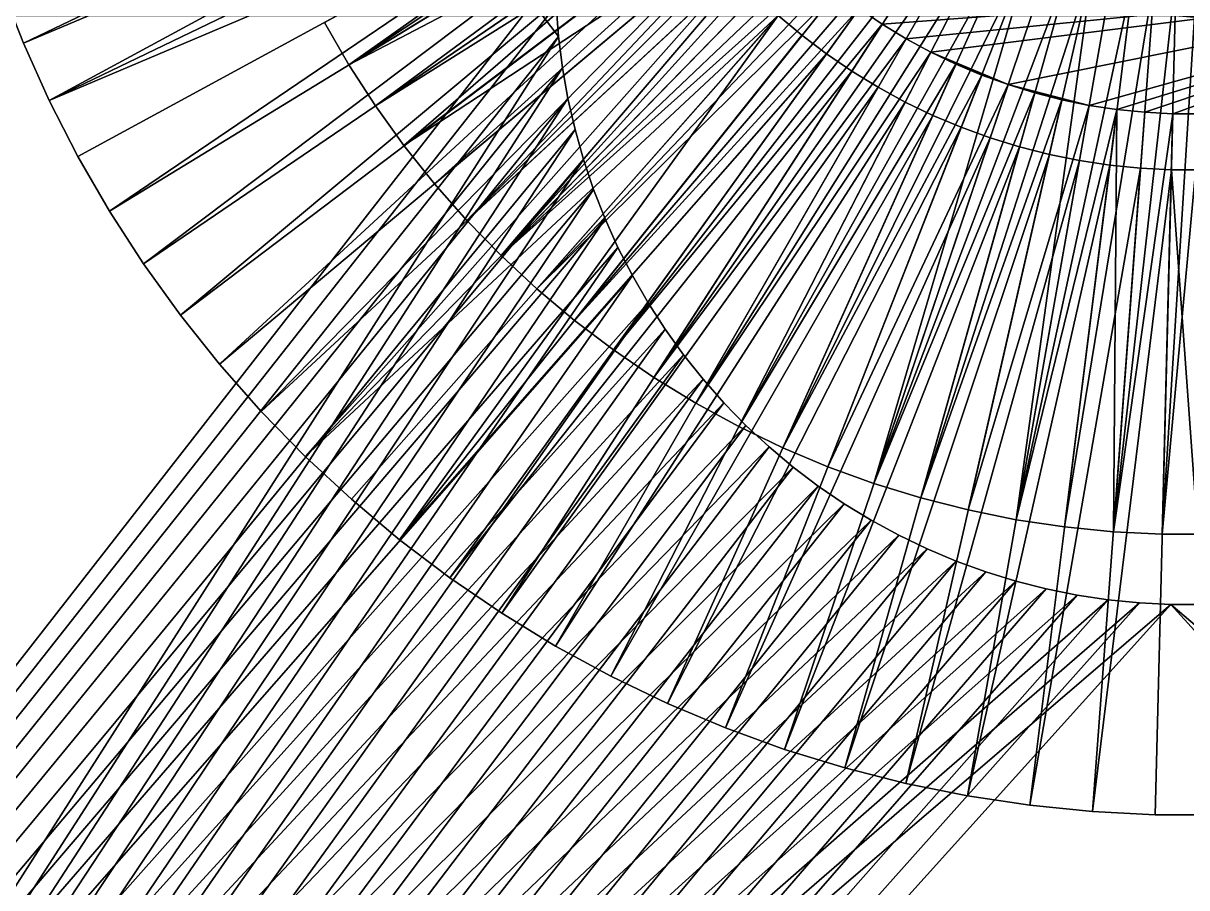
# Model space of a CAD drawing. Header units: millimetres. Extents: x 0 to 520, y -2 to 382.
# Drawn here: x 330.853 to 335, y 32.241 to 35.323 of the extents above; entities that cross this region are included whole.
import ezdxf

# ---------------------------------------------------------------- set-up
doc = ezdxf.new("R2010")
doc.units = ezdxf.units.MM

msp = doc.modelspace()

# ---------------------------------------------------------------- linework, layer by layer
at = {"layer": 'BRASS', "color": 52}
for points in [[(509.2, 369.2, 103), (10.8, 369.2, 103), (10.8, 10.8, 103)], [(509.2, 369.2, 103), (10.8, 10.8, 103), (509.2, 10.8, 103)], [(499.5, 20.5, 86), (20.5, 20.5, 86), (185.0411, 35.3505, 86)], [(499.5, 20.5, 86), (185.0411, 35.3505, 86), (334.9589, 35.3505, 86)], [(335.0411, 35.3505, 86), (499.5, 20.5, 86), (334.9589, 35.3505, 86)]]:
    msp.add_3dface(points, dxfattribs=at)
at = {"layer": 'STEEL', "color": 8}
for points in [[(323, 23, 83), (323, 48, 83), (332.75, 35.5, 83)], [(323, 48, 86), (332.7612, 35.276, 86), (332.7528, 35.3878, 86)], [(323, 48, 86), (323, 20, 86), (332.7612, 35.276, 86)], [(332.9327, 36.2476, 83), (330.7714, 35.4609, 83), (330.8534, 35.252, 83)], [(330.7714, 35.4609, 82), (332.9327, 36.2476, 82), (330.8534, 35.252, 82)], [(332.9327, 36.2476, 83), (330.8534, 35.252, 83), (332.9728, 36.1454, 83)], [(330.8534, 35.252, 82), (332.9327, 36.2476, 82), (332.9728, 36.1454, 82)], [(331.9262, 35.3261, 78.5), (333.6827, 36.2826, 78.5), (332.0135, 35.175, 78.5)], [(332.0135, 35.175, 78.5), (333.6827, 36.2826, 78.5), (333.7201, 36.2178, 78.5)], [(332.0135, 35.175, 78.5), (333.7201, 36.2178, 78.5), (332.1082, 35.0284, 78.5)], [(332.1082, 35.0284, 78.5), (333.7201, 36.2178, 78.5), (333.7606, 36.155, 78.5)], [(332.9728, 36.1454, 83), (330.8534, 35.252, 83), (330.9456, 35.0475, 83)], [(330.8534, 35.252, 82), (332.9728, 36.1454, 82), (330.9456, 35.0475, 82)], [(332.9728, 36.1454, 83), (330.9456, 35.0475, 83), (333.0179, 36.0455, 83)], [(330.9456, 35.0475, 82), (332.9728, 36.1454, 82), (333.0179, 36.0455, 82)], [(332.1082, 35.0284, 78.5), (333.7606, 36.155, 78.5), (333.8043, 36.0943, 78.5)], [(332.1082, 35.0284, 78.5), (333.8043, 36.0943, 78.5), (332.21, 34.8867, 78.5)], [(332.21, 34.8867, 78.5), (333.8043, 36.0943, 78.5), (332.3188, 34.7502, 78.5)], [(332.3188, 34.7502, 78.5), (333.8043, 36.0943, 78.5), (333.8509, 36.0358, 78.5)], [(333.0179, 36.0455, 83), (330.9456, 35.0475, 83), (333.0679, 35.9478, 83)], [(330.9456, 35.0475, 82), (333.0179, 36.0455, 82), (333.0679, 35.9478, 82)], [(333.2436, 36.0435, 82), (331.9262, 35.3261, 82), (332.0135, 35.175, 82)], [(333.2436, 36.0435, 82), (332.0135, 35.175, 82), (333.2934, 35.9571, 82)], [(332.3188, 34.7502, 78.5), (333.8509, 36.0358, 78.5), (332.4343, 34.6194, 78.5)], [(332.4343, 34.6194, 78.5), (333.8509, 36.0358, 78.5), (333.9004, 35.9797, 78.5)], [(333.2934, 35.9571, 82), (332.0135, 35.175, 82), (333.3475, 35.8734, 82)], [(332.4343, 34.6194, 78.5), (333.9004, 35.9797, 78.5), (332.5562, 34.4945, 78.5)], [(332.5562, 34.4945, 78.5), (333.9004, 35.9797, 78.5), (333.9526, 35.9262, 78.5)], [(333.0679, 35.9478, 83), (330.9456, 35.0475, 83), (331.048, 34.8479, 83)], [(330.9456, 35.0475, 82), (333.0679, 35.9478, 82), (331.048, 34.8479, 82)], [(333.0679, 35.9478, 83), (331.048, 34.8479, 83), (331.1602, 34.6535, 83)], [(331.048, 34.8479, 82), (333.0679, 35.9478, 82), (331.1602, 34.6535, 82)], [(333.0679, 35.9478, 83), (331.1602, 34.6535, 83), (333.1228, 35.8528, 83)], [(331.1602, 34.6535, 82), (333.0679, 35.9478, 82), (333.1228, 35.8528, 82)], [(333.9526, 35.9262, 78.5), (334.0075, 35.8753, 78.5), (332.5562, 34.4945, 78.5)], [(333.3475, 35.8734, 82), (332.0135, 35.175, 82), (332.1082, 35.0284, 82)], [(333.3475, 35.8734, 82), (332.1082, 35.0284, 82), (332.21, 34.8867, 82)], [(333.3475, 35.8734, 82), (332.21, 34.8867, 82), (333.4057, 35.7924, 82)], [(332.5562, 34.4945, 78.5), (334.0075, 35.8753, 78.5), (332.6841, 34.3758, 78.5)], [(334.0075, 35.8753, 78.5), (334.0648, 35.8273, 78.5), (332.6841, 34.3758, 78.5)], [(333.1228, 35.8528, 83), (331.1602, 34.6535, 83), (331.2819, 34.4651, 83)], [(331.1602, 34.6535, 82), (333.1228, 35.8528, 82), (331.2819, 34.4651, 82)], [(333.1228, 35.8528, 83), (331.2819, 34.4651, 83), (333.1823, 35.7607, 83)], [(331.2819, 34.4651, 82), (333.1228, 35.8528, 82), (333.1823, 35.7607, 82)], [(333.4057, 35.7924, 82), (332.21, 34.8867, 82), (333.4679, 35.7144, 82)], [(332.6841, 34.3758, 78.5), (334.0648, 35.8273, 78.5), (332.8178, 34.2636, 78.5)], [(334.0648, 35.8273, 78.5), (334.1244, 35.7821, 78.5), (332.8178, 34.2636, 78.5)], [(333.1823, 35.7607, 83), (331.2819, 34.4651, 83), (331.4129, 34.2829, 83)], [(331.2819, 34.4651, 82), (333.1823, 35.7607, 82), (331.4129, 34.2829, 82)], [(333.1823, 35.7607, 83), (331.4129, 34.2829, 83), (333.2463, 35.6716, 83)], [(331.4129, 34.2829, 82), (333.1823, 35.7607, 82), (333.2463, 35.6716, 82)], [(332.8178, 34.2636, 78.5), (334.1244, 35.7821, 78.5), (332.9569, 34.1582, 78.5)], [(334.1244, 35.7821, 78.5), (334.1862, 35.74, 78.5), (332.9569, 34.1582, 78.5)], [(333.4679, 35.7144, 82), (332.21, 34.8867, 82), (332.3188, 34.7502, 82)], [(333.4679, 35.7144, 82), (332.3188, 34.7502, 82), (332.4343, 34.6194, 82)], [(333.4679, 35.7144, 82), (332.4343, 34.6194, 82), (333.5339, 35.6397, 82)], [(332.9569, 34.1582, 78.5), (334.1862, 35.74, 78.5), (333.1011, 34.0599, 78.5)], [(334.1862, 35.74, 78.5), (334.25, 35.701, 78.5), (333.1011, 34.0599, 78.5)], [(333.2463, 35.6716, 83), (331.4129, 34.2829, 83), (331.5528, 34.1075, 83)], [(331.4129, 34.2829, 82), (333.2463, 35.6716, 82), (331.5528, 34.1075, 82)], [(333.2463, 35.6716, 83), (331.5528, 34.1075, 83), (333.3147, 35.5859, 83)], [(331.5528, 34.1075, 82), (333.2463, 35.6716, 82), (333.3147, 35.5859, 82)], [(333.1011, 34.0599, 78.5), (334.25, 35.701, 78.5), (333.25, 33.9689, 78.5)], [(334.25, 35.701, 78.5), (334.3157, 35.6652, 78.5), (333.25, 33.9689, 78.5)], [(333.25, 33.9689, 78.5), (334.3157, 35.6652, 78.5), (333.4033, 33.8854, 78.5)], [(334.3157, 35.6652, 78.5), (334.3831, 35.6327, 78.5), (333.4033, 33.8854, 78.5)], [(333.5339, 35.6397, 82), (332.4343, 34.6194, 82), (332.5562, 34.4945, 82)], [(333.5339, 35.6397, 82), (332.5562, 34.4945, 82), (333.6035, 35.5683, 82)], [(333.4033, 33.8854, 78.5), (334.3831, 35.6327, 78.5), (333.5605, 33.8097, 78.5)], [(334.3831, 35.6327, 78.5), (334.452, 35.6037, 78.5), (333.5605, 33.8097, 78.5)], [(333.3147, 35.5859, 83), (331.5528, 34.1075, 83), (331.7013, 33.9392, 83)], [(331.5528, 34.1075, 82), (333.3147, 35.5859, 82), (331.7013, 33.9392, 82)], [(333.3147, 35.5859, 83), (331.7013, 33.9392, 83), (333.3873, 35.5036, 83)], [(331.7013, 33.9392, 82), (333.3147, 35.5859, 82), (333.3873, 35.5036, 82)], [(333.5605, 33.8097, 78.5), (334.452, 35.6037, 78.5), (333.7213, 33.7419, 78.5)], [(333.7213, 33.7419, 78.5), (334.452, 35.6037, 78.5), (333.8853, 33.6823, 78.5)], [(334.452, 35.6037, 78.5), (334.5223, 35.5781, 78.5), (333.8853, 33.6823, 78.5)], [(333.6766, 35.5004, 82), (333.6035, 35.5683, 82), (332.5562, 34.4945, 82)], [(334.5223, 35.5781, 78.5), (334.5937, 35.5561, 78.5), (333.8853, 33.6823, 78.5)], [(333.8853, 33.6823, 78.5), (334.5937, 35.5561, 78.5), (334.0521, 33.6308, 78.5)], [(334.5937, 35.5561, 78.5), (334.6662, 35.5376, 78.5), (334.0521, 33.6308, 78.5)], [(323, 23, 83), (332.75, 35.5, 83), (332.7528, 35.3878, 83)], [(333.3873, 35.5036, 83), (331.7013, 33.9392, 83), (331.8579, 33.7786, 83)], [(331.7013, 33.9392, 82), (333.3873, 35.5036, 82), (331.8579, 33.7786, 82)], [(333.3873, 35.5036, 83), (331.8579, 33.7786, 83), (333.4639, 35.4251, 83)], [(331.8579, 33.7786, 82), (333.3873, 35.5036, 82), (333.4639, 35.4251, 82)], [(333.6766, 35.5004, 82), (332.5562, 34.4945, 82), (332.6841, 34.3758, 82)], [(333.753, 35.4363, 82), (333.6766, 35.5004, 82), (332.6841, 34.3758, 82)], [(336.3234, 35.5004, 90), (333.8325, 35.3761, 90), (333.9149, 35.3199, 90)], [(336.3234, 35.5004, 90), (333.9149, 35.3199, 90), (334, 35.2679, 90)], [(336.3234, 35.5004, 90), (334, 35.2679, 90), (334.0876, 35.2203, 90)], [(334.0521, 33.6308, 78.5), (334.6662, 35.5376, 78.5), (334.2212, 33.5878, 78.5)], [(336.3234, 35.5004, 90), (334.0876, 35.2203, 90), (334.363, 35.1041, 90)], [(334.2212, 33.5878, 78.5), (334.6662, 35.5376, 78.5), (334.3922, 33.5532, 78.5)], [(336.3234, 35.5004, 90), (334.363, 35.1041, 90), (334.6527, 35.0304, 90)], [(334.6662, 35.5376, 78.5), (334.7395, 35.5228, 78.5), (334.3922, 33.5532, 78.5)], [(334.7395, 35.5228, 78.5), (334.8135, 35.5116, 78.5), (334.3922, 33.5532, 78.5)], [(334.3922, 33.5532, 78.5), (334.8135, 35.5116, 78.5), (334.5648, 33.5272, 78.5)], [(334.8135, 35.5116, 78.5), (334.8879, 35.5042, 78.5), (334.5648, 33.5272, 78.5)], [(334.5648, 33.5272, 78.5), (334.8879, 35.5042, 78.5), (334.7384, 33.5098, 78.5)], [(336.3234, 35.5004, 90), (334.6527, 35.0304, 90), (334.7513, 35.0155, 90)], [(334.8879, 35.5042, 78.5), (334.9626, 35.5005, 78.5), (334.7384, 33.5098, 78.5)], [(334.7384, 33.5098, 78.5), (334.9626, 35.5005, 78.5), (334.9127, 33.5011, 78.5)], [(336.3234, 35.5004, 90), (334.7513, 35.0155, 90), (334.8505, 35.0056, 90)], [(336.3234, 35.5004, 90), (334.8505, 35.0056, 90), (334.9501, 35.0006, 90)], [(334.9626, 35.5005, 78.5), (335.0374, 35.5005, 78.5), (334.9127, 33.5011, 78.5)], [(334.9127, 33.5011, 78.5), (335.0374, 35.5005, 78.5), (335.0873, 33.5011, 78.5)], [(336.3234, 35.5004, 90), (334.9501, 35.0006, 90), (335.0499, 35.0006, 90)], [(330.8534, 35.252, 83), (330.7714, 35.4609, 83), (330.7714, 35.4609, 82)], [(330.8534, 35.252, 83), (330.7714, 35.4609, 82), (330.8534, 35.252, 82)], [(333.5443, 35.3505, 83), (333.4639, 35.4251, 83), (331.8579, 33.7786, 83)], [(333.4639, 35.4251, 82), (333.5443, 35.3505, 82), (331.8579, 33.7786, 82)], [(333.753, 35.4363, 82), (332.6841, 34.3758, 82), (332.8178, 34.2636, 82)], [(333.8325, 35.3761, 82), (333.753, 35.4363, 82), (332.8178, 34.2636, 82)], [(323, 23, 83), (332.7528, 35.3878, 83), (332.7612, 35.276, 83)], [(332.7528, 35.3878, 83), (332.7612, 35.276, 86), (332.7612, 35.276, 83)], [(332.7528, 35.3878, 86), (332.7612, 35.276, 86), (332.7528, 35.3878, 83)], [(333.8325, 35.3761, 82), (332.8178, 34.2636, 82), (332.9569, 34.1582, 82)], [(333.9149, 35.3199, 82), (333.8325, 35.3761, 82), (332.9569, 34.1582, 82)], [(333.9149, 35.3199, 90), (333.8325, 35.3761, 82), (333.9149, 35.3199, 82)], [(333.9149, 35.3199, 90), (333.8325, 35.3761, 90), (333.8325, 35.3761, 82)], [(333.5443, 35.3505, 83), (331.8579, 33.7786, 83), (332.0224, 33.626, 83)], [(331.8579, 33.7786, 82), (333.5443, 35.3505, 82), (332.0224, 33.626, 82)], [(333.5443, 35.3505, 83), (332.0224, 33.626, 83), (332.1943, 33.4818, 83)], [(332.0224, 33.626, 82), (333.5443, 35.3505, 82), (332.1943, 33.4818, 82)], [(333.6283, 35.28, 83), (333.5443, 35.3505, 83), (332.1943, 33.4818, 83)], [(333.5443, 35.3505, 82), (333.6283, 35.28, 82), (332.1943, 33.4818, 82)], [(333.5443, 35.3505, 82), (333.6283, 35.28, 83), (333.6283, 35.28, 82)], [(333.5443, 35.3505, 83), (333.6283, 35.28, 83), (333.5443, 35.3505, 82)], [(332.0135, 35.175, 82), (331.9262, 35.3261, 82), (331.9262, 35.3261, 78.5)], [(332.0135, 35.175, 82), (331.9262, 35.3261, 78.5), (332.0135, 35.175, 78.5)], [(333.9149, 35.3199, 82), (332.9569, 34.1582, 82), (333.1011, 34.0599, 82)], [(334, 35.2679, 82), (333.9149, 35.3199, 82), (333.1011, 34.0599, 82)], [(334, 35.2679, 90), (333.9149, 35.3199, 82), (334, 35.2679, 82)], [(334, 35.2679, 90), (333.9149, 35.3199, 90), (333.9149, 35.3199, 82)], [(323, 23, 83), (332.7612, 35.276, 83), (332.7751, 35.1647, 83)], [(332.7612, 35.276, 86), (323, 20, 86), (332.7751, 35.1647, 86)], [(330.8534, 35.252, 83), (330.8534, 35.252, 82), (330.9456, 35.0475, 82)], [(330.9456, 35.0475, 83), (330.8534, 35.252, 83), (330.9456, 35.0475, 82)], [(333.7158, 35.2137, 83), (333.6283, 35.28, 83), (332.1943, 33.4818, 83)], [(333.6283, 35.28, 82), (333.7158, 35.2137, 82), (332.1943, 33.4818, 82)], [(332.7612, 35.276, 83), (332.7751, 35.1647, 86), (332.7751, 35.1647, 83)], [(332.7612, 35.276, 86), (332.7751, 35.1647, 86), (332.7612, 35.276, 83)], [(334, 35.2679, 82), (333.1011, 34.0599, 82), (333.25, 33.9689, 82)], [(334.0876, 35.2203, 82), (334, 35.2679, 82), (333.25, 33.9689, 82)], [(333.6283, 35.28, 82), (333.7158, 35.2137, 83), (333.7158, 35.2137, 82)], [(333.6283, 35.28, 83), (333.7158, 35.2137, 83), (333.6283, 35.28, 82)], [(334, 35.2679, 90), (334, 35.2679, 82), (334.0876, 35.2203, 82)], [(334.0876, 35.2203, 90), (334, 35.2679, 90), (334.0876, 35.2203, 82)], [(333.7158, 35.2137, 83), (332.1943, 33.4818, 83), (332.3732, 33.3463, 83)], [(332.1943, 33.4818, 82), (333.7158, 35.2137, 82), (332.3732, 33.3463, 82)], [(333.8064, 35.1519, 83), (333.7158, 35.2137, 83), (332.3732, 33.3463, 83)], [(333.7158, 35.2137, 82), (333.8064, 35.1519, 82), (332.3732, 33.3463, 82)], [(334.0876, 35.2203, 82), (333.25, 33.9689, 82), (333.4033, 33.8854, 82)], [(334.1774, 35.177, 82), (334.0876, 35.2203, 82), (333.4033, 33.8854, 82)], [(333.7158, 35.2137, 82), (333.8064, 35.1519, 83), (333.8064, 35.1519, 82)], [(333.7158, 35.2137, 83), (333.8064, 35.1519, 83), (333.7158, 35.2137, 82)], [(334.1774, 35.177, 90), (334.0876, 35.2203, 82), (334.1774, 35.177, 82)], [(334.1774, 35.177, 90), (334.0876, 35.2203, 90), (334.0876, 35.2203, 82)], [(334.363, 35.1041, 90), (334.0876, 35.2203, 90), (334.1774, 35.177, 90)], [(332.0135, 35.175, 82), (332.0135, 35.175, 78.5), (332.1082, 35.0284, 78.5)], [(332.1082, 35.0284, 82), (332.0135, 35.175, 82), (332.1082, 35.0284, 78.5)], [(334.1774, 35.177, 82), (333.4033, 33.8854, 82), (333.5605, 33.8097, 82)], [(334.2693, 35.1383, 82), (334.1774, 35.177, 82), (333.5605, 33.8097, 82)], [(334.1774, 35.177, 90), (334.1774, 35.177, 82), (334.2693, 35.1383, 82)], [(334.2693, 35.1383, 90), (334.1774, 35.177, 90), (334.2693, 35.1383, 82)], [(334.363, 35.1041, 90), (334.1774, 35.177, 90), (334.2693, 35.1383, 90)], [(323, 23, 83), (332.7751, 35.1647, 83), (332.7946, 35.0542, 83)], [(332.7751, 35.1647, 86), (323, 20, 86), (332.7946, 35.0542, 86)], [(333.8064, 35.1519, 83), (332.3732, 33.3463, 83), (332.5585, 33.2199, 83)], [(332.3732, 33.3463, 82), (333.8064, 35.1519, 82), (332.5585, 33.2199, 82)], [(333.9, 35.0947, 83), (333.8064, 35.1519, 83), (332.5585, 33.2199, 83)], [(333.8064, 35.1519, 82), (333.9, 35.0947, 82), (332.5585, 33.2199, 82)], [(332.7751, 35.1647, 83), (332.7946, 35.0542, 86), (332.7946, 35.0542, 83)], [(332.7751, 35.1647, 86), (332.7946, 35.0542, 86), (332.7751, 35.1647, 83)], [(334.2693, 35.1383, 82), (333.5605, 33.8097, 82), (333.7213, 33.7419, 82)], [(334.363, 35.1041, 82), (334.2693, 35.1383, 82), (333.7213, 33.7419, 82)], [(333.8064, 35.1519, 82), (333.9, 35.0947, 83), (333.9, 35.0947, 82)], [(333.8064, 35.1519, 83), (333.9, 35.0947, 83), (333.8064, 35.1519, 82)], [(334.363, 35.1041, 90), (334.2693, 35.1383, 90), (334.2693, 35.1383, 82)], [(334.363, 35.1041, 90), (334.2693, 35.1383, 82), (334.363, 35.1041, 82)], [(333.9, 35.0947, 83), (332.5585, 33.2199, 83), (332.75, 33.1029, 83)], [(332.5585, 33.2199, 82), (333.9, 35.0947, 82), (332.75, 33.1029, 82)], [(333.9963, 35.0423, 83), (333.9, 35.0947, 83), (332.75, 33.1029, 83)], [(333.9, 35.0947, 82), (333.9963, 35.0423, 82), (332.75, 33.1029, 82)], [(334.363, 35.1041, 82), (333.7213, 33.7419, 82), (333.8853, 33.6823, 82)], [(334.4583, 35.0748, 82), (334.363, 35.1041, 82), (333.8853, 33.6823, 82)], [(333.9, 35.0947, 82), (333.9, 35.0947, 83), (333.9963, 35.0423, 82)], [(333.9, 35.0947, 83), (333.9963, 35.0423, 83), (333.9963, 35.0423, 82)], [(334.4583, 35.0748, 90), (334.363, 35.1041, 90), (334.363, 35.1041, 82)], [(334.4583, 35.0748, 90), (334.363, 35.1041, 82), (334.4583, 35.0748, 82)], [(334.6527, 35.0304, 90), (334.363, 35.1041, 90), (334.4583, 35.0748, 90)], [(323, 23, 83), (332.7946, 35.0542, 83), (332.8196, 34.9448, 83)], [(332.7946, 35.0542, 86), (323, 20, 86), (332.8196, 34.9448, 86)], [(331.048, 34.8479, 83), (330.9456, 35.0475, 83), (330.9456, 35.0475, 82)], [(331.048, 34.8479, 83), (330.9456, 35.0475, 82), (331.048, 34.8479, 82)], [(333.9963, 35.0423, 83), (332.75, 33.1029, 83), (332.9471, 32.9956, 83)], [(332.75, 33.1029, 82), (333.9963, 35.0423, 82), (332.9471, 32.9956, 82)], [(332.7946, 35.0542, 83), (332.7946, 35.0542, 86), (332.8196, 34.9448, 83)], [(332.7946, 35.0542, 86), (332.8196, 34.9448, 86), (332.8196, 34.9448, 83)], [(334.0952, 34.9947, 83), (333.9963, 35.0423, 83), (332.9471, 32.9956, 83)], [(333.9963, 35.0423, 82), (334.0952, 34.9947, 82), (332.9471, 32.9956, 82)], [(334.4583, 35.0748, 82), (333.8853, 33.6823, 82), (334.0521, 33.6308, 82)], [(333.9963, 35.0423, 82), (334.0952, 34.9947, 83), (334.0952, 34.9947, 82)], [(333.9963, 35.0423, 83), (334.0952, 34.9947, 83), (333.9963, 35.0423, 82)], [(334.555, 35.0501, 82), (334.4583, 35.0748, 82), (334.0521, 33.6308, 82)], [(334.555, 35.0501, 82), (334.0521, 33.6308, 82), (334.2212, 33.5878, 82)], [(334.6527, 35.0304, 82), (334.555, 35.0501, 82), (334.2212, 33.5878, 82)], [(334.555, 35.0501, 90), (334.4583, 35.0748, 90), (334.4583, 35.0748, 82)], [(334.555, 35.0501, 90), (334.4583, 35.0748, 82), (334.555, 35.0501, 82)], [(334.6527, 35.0304, 90), (334.4583, 35.0748, 90), (334.555, 35.0501, 90)], [(334.6527, 35.0304, 90), (334.555, 35.0501, 90), (334.555, 35.0501, 82)], [(334.6527, 35.0304, 90), (334.555, 35.0501, 82), (334.6527, 35.0304, 82)], [(332.21, 34.8867, 82), (332.1082, 35.0284, 78.5), (332.21, 34.8867, 78.5)], [(332.21, 34.8867, 82), (332.1082, 35.0284, 82), (332.1082, 35.0284, 78.5)], [(334.6527, 35.0304, 82), (334.2212, 33.5878, 82), (334.3922, 33.5532, 82)], [(334.7513, 35.0155, 82), (334.6527, 35.0304, 82), (334.3922, 33.5532, 82)], [(334.7513, 35.0155, 82), (334.3922, 33.5532, 82), (334.5648, 33.5272, 82)], [(334.7513, 35.0155, 82), (334.5648, 33.5272, 82), (334.7384, 33.5098, 82)], [(334.7513, 35.0155, 90), (334.6527, 35.0304, 82), (334.7513, 35.0155, 82)], [(334.7513, 35.0155, 90), (334.6527, 35.0304, 90), (334.6527, 35.0304, 82)], [(334.8505, 35.0056, 82), (334.7513, 35.0155, 82), (334.7384, 33.5098, 82)], [(334.9501, 35.0006, 82), (334.8505, 35.0056, 82), (334.7384, 33.5098, 82)], [(334.9501, 35.0006, 82), (334.7384, 33.5098, 82), (334.9127, 33.5011, 82)], [(334.8505, 35.0056, 90), (334.7513, 35.0155, 82), (334.8505, 35.0056, 82)], [(334.8505, 35.0056, 90), (334.7513, 35.0155, 90), (334.7513, 35.0155, 82)], [(334.9501, 35.0006, 90), (334.8505, 35.0056, 82), (334.9501, 35.0006, 82)], [(334.9501, 35.0006, 90), (334.8505, 35.0056, 90), (334.8505, 35.0056, 82)], [(335.0499, 35.0006, 82), (334.9501, 35.0006, 82), (334.9127, 33.5011, 82)], [(335.0499, 35.0006, 82), (334.9127, 33.5011, 82), (335.0873, 33.5011, 82)], [(335.0499, 35.0006, 90), (334.9501, 35.0006, 82), (335.0499, 35.0006, 82)], [(335.0499, 35.0006, 90), (334.9501, 35.0006, 90), (334.9501, 35.0006, 82)], [(334.0952, 34.9947, 83), (332.9471, 32.9956, 83), (333.1492, 32.8982, 83)], [(332.9471, 32.9956, 82), (334.0952, 34.9947, 82), (333.1492, 32.8982, 82)], [(334.1962, 34.9521, 83), (334.0952, 34.9947, 83), (333.1492, 32.8982, 83)], [(334.0952, 34.9947, 82), (334.1962, 34.9521, 82), (333.1492, 32.8982, 82)], [(334.0952, 34.9947, 82), (334.0952, 34.9947, 83), (334.1962, 34.9521, 82)], [(334.0952, 34.9947, 83), (334.1962, 34.9521, 83), (334.1962, 34.9521, 82)], [(323, 23, 83), (332.8196, 34.9448, 83), (332.85, 34.8368, 83)], [(332.8196, 34.9448, 86), (323, 20, 86), (332.85, 34.8368, 86)], [(332.8196, 34.9448, 83), (332.85, 34.8368, 86), (332.85, 34.8368, 83)], [(332.8196, 34.9448, 86), (332.85, 34.8368, 86), (332.8196, 34.9448, 83)], [(334.1962, 34.9521, 83), (333.1492, 32.8982, 83), (333.356, 32.8111, 83)], [(333.1492, 32.8982, 82), (334.1962, 34.9521, 82), (333.356, 32.8111, 82)], [(334.2993, 34.9146, 83), (334.1962, 34.9521, 83), (333.356, 32.8111, 83)], [(334.1962, 34.9521, 82), (334.2993, 34.9146, 82), (333.356, 32.8111, 82)], [(334.1962, 34.9521, 83), (334.2993, 34.9146, 83), (334.1962, 34.9521, 82)], [(334.1962, 34.9521, 82), (334.2993, 34.9146, 83), (334.2993, 34.9146, 82)], [(332.3188, 34.7502, 82), (332.21, 34.8867, 78.5), (332.3188, 34.7502, 78.5)], [(332.3188, 34.7502, 82), (332.21, 34.8867, 82), (332.21, 34.8867, 78.5)], [(334.2993, 34.9146, 83), (333.356, 32.8111, 83), (333.5668, 32.7343, 83)], [(333.356, 32.8111, 82), (334.2993, 34.9146, 82), (333.5668, 32.7343, 82)], [(334.4042, 34.8822, 83), (334.2993, 34.9146, 83), (333.5668, 32.7343, 83)], [(334.2993, 34.9146, 82), (334.4042, 34.8822, 82), (333.5668, 32.7343, 82)], [(334.4042, 34.8822, 83), (333.5668, 32.7343, 83), (333.7812, 32.6682, 83)], [(333.5668, 32.7343, 82), (334.4042, 34.8822, 82), (333.7812, 32.6682, 82)], [(334.5105, 34.8552, 83), (334.4042, 34.8822, 83), (333.7812, 32.6682, 83)], [(334.4042, 34.8822, 82), (334.5105, 34.8552, 82), (333.7812, 32.6682, 82)], [(334.2993, 34.9146, 83), (334.4042, 34.8822, 83), (334.2993, 34.9146, 82)], [(334.2993, 34.9146, 82), (334.4042, 34.8822, 83), (334.4042, 34.8822, 82)], [(334.4042, 34.8822, 83), (334.5105, 34.8552, 83), (334.4042, 34.8822, 82)], [(334.4042, 34.8822, 82), (334.5105, 34.8552, 83), (334.5105, 34.8552, 82)], [(323, 23, 83), (332.85, 34.8368, 83), (332.8857, 34.7305, 83)], [(332.85, 34.8368, 86), (323, 20, 86), (332.8857, 34.7305, 86)], [(331.048, 34.8479, 83), (331.048, 34.8479, 82), (331.1602, 34.6535, 82)], [(331.1602, 34.6535, 83), (331.048, 34.8479, 83), (331.1602, 34.6535, 82)], [(332.85, 34.8368, 83), (332.8857, 34.7305, 86), (332.8857, 34.7305, 83)], [(332.85, 34.8368, 86), (332.8857, 34.7305, 86), (332.85, 34.8368, 83)], [(334.5105, 34.8552, 83), (333.7812, 32.6682, 83), (333.9987, 32.6128, 83)], [(333.7812, 32.6682, 82), (334.5105, 34.8552, 82), (333.9987, 32.6128, 82)], [(334.618, 34.8334, 83), (334.5105, 34.8552, 83), (333.9987, 32.6128, 83)], [(334.5105, 34.8552, 82), (334.618, 34.8334, 82), (333.9987, 32.6128, 82)], [(334.5105, 34.8552, 83), (334.618, 34.8334, 83), (334.5105, 34.8552, 82)], [(334.5105, 34.8552, 82), (334.618, 34.8334, 83), (334.618, 34.8334, 82)], [(334.618, 34.8334, 83), (333.9987, 32.6128, 83), (334.2186, 32.5684, 83)], [(333.9987, 32.6128, 82), (334.618, 34.8334, 82), (334.2186, 32.5684, 82)], [(334.7264, 34.8171, 83), (334.618, 34.8334, 83), (334.2186, 32.5684, 83)], [(334.618, 34.8334, 82), (334.7264, 34.8171, 82), (334.2186, 32.5684, 82)], [(334.7264, 34.8171, 83), (334.2186, 32.5684, 83), (334.4405, 32.5349, 83)], [(334.2186, 32.5684, 82), (334.7264, 34.8171, 82), (334.4405, 32.5349, 82)], [(334.8356, 34.8062, 83), (334.7264, 34.8171, 83), (334.4405, 32.5349, 83)], [(334.7264, 34.8171, 82), (334.8356, 34.8062, 82), (334.4405, 32.5349, 82)], [(334.8356, 34.8062, 83), (334.4405, 32.5349, 83), (334.6637, 32.5126, 83)], [(334.4405, 32.5349, 82), (334.8356, 34.8062, 82), (334.6637, 32.5126, 82)], [(334.618, 34.8334, 82), (334.7264, 34.8171, 83), (334.7264, 34.8171, 82)], [(334.618, 34.8334, 83), (334.7264, 34.8171, 83), (334.618, 34.8334, 82)], [(334.9452, 34.8007, 83), (334.8356, 34.8062, 83), (334.6637, 32.5126, 83)], [(334.8356, 34.8062, 82), (334.9452, 34.8007, 82), (334.6637, 32.5126, 82)], [(334.9452, 34.8007, 83), (334.6637, 32.5126, 83), (334.8878, 32.5014, 83)], [(334.6637, 32.5126, 82), (334.9452, 34.8007, 82), (334.8878, 32.5014, 82)], [(334.7264, 34.8171, 82), (334.8356, 34.8062, 83), (334.8356, 34.8062, 82)], [(334.7264, 34.8171, 83), (334.8356, 34.8062, 83), (334.7264, 34.8171, 82)], [(334.8356, 34.8062, 82), (334.9452, 34.8007, 83), (334.9452, 34.8007, 82)], [(334.8356, 34.8062, 83), (334.9452, 34.8007, 83), (334.8356, 34.8062, 82)], [(334.9452, 34.8007, 83), (334.8878, 32.5014, 83), (335.1122, 32.5014, 83)], [(334.8878, 32.5014, 82), (334.9452, 34.8007, 82), (335.1122, 32.5014, 82)], [(335.0548, 34.8007, 83), (334.9452, 34.8007, 83), (335.1122, 32.5014, 83)], [(334.9452, 34.8007, 82), (335.0548, 34.8007, 82), (335.1122, 32.5014, 82)], [(334.9452, 34.8007, 82), (335.0548, 34.8007, 83), (335.0548, 34.8007, 82)], [(334.9452, 34.8007, 83), (335.0548, 34.8007, 83), (334.9452, 34.8007, 82)], [(323, 23, 83), (332.8857, 34.7305, 83), (332.9267, 34.626, 83)], [(332.8857, 34.7305, 86), (323, 20, 86), (332.9267, 34.626, 86)], [(332.3188, 34.7502, 82), (332.3188, 34.7502, 78.5), (332.4343, 34.6194, 78.5)], [(332.4343, 34.6194, 82), (332.3188, 34.7502, 82), (332.4343, 34.6194, 78.5)], [(332.8857, 34.7305, 83), (332.9267, 34.626, 86), (332.9267, 34.626, 83)], [(332.8857, 34.7305, 86), (332.9267, 34.626, 86), (332.8857, 34.7305, 83)], [(331.2819, 34.4651, 83), (331.1602, 34.6535, 82), (331.2819, 34.4651, 82)], [(331.2819, 34.4651, 83), (331.1602, 34.6535, 83), (331.1602, 34.6535, 82)], [(323, 23, 83), (332.9267, 34.626, 83), (332.9728, 34.5238, 83)], [(332.9267, 34.626, 86), (323, 20, 86), (332.9728, 34.5238, 86)], [(332.4343, 34.6194, 82), (332.4343, 34.6194, 78.5), (332.5562, 34.4945, 78.5)], [(332.5562, 34.4945, 82), (332.4343, 34.6194, 82), (332.5562, 34.4945, 78.5)], [(332.9267, 34.626, 83), (332.9728, 34.5238, 86), (332.9728, 34.5238, 83)], [(332.9267, 34.626, 86), (332.9728, 34.5238, 86), (332.9267, 34.626, 83)], [(323, 23, 83), (332.9728, 34.5238, 83), (333.024, 34.4239, 83)], [(332.9728, 34.5238, 86), (323, 20, 86), (333.024, 34.4239, 86)], [(332.9728, 34.5238, 83), (333.024, 34.4239, 86), (333.024, 34.4239, 83)], [(332.9728, 34.5238, 86), (333.024, 34.4239, 86), (332.9728, 34.5238, 83)], [(331.4129, 34.2829, 83), (331.2819, 34.4651, 82), (331.4129, 34.2829, 82)], [(331.4129, 34.2829, 83), (331.2819, 34.4651, 83), (331.2819, 34.4651, 82)], [(332.5562, 34.4945, 82), (332.5562, 34.4945, 78.5), (332.6841, 34.3758, 78.5)], [(332.6841, 34.3758, 82), (332.5562, 34.4945, 82), (332.6841, 34.3758, 78.5)], [(323, 23, 83), (333.024, 34.4239, 83), (333.0801, 34.3268, 83)], [(333.024, 34.4239, 86), (323, 20, 86), (333.0801, 34.3268, 86)], [(333.024, 34.4239, 83), (333.0801, 34.3268, 86), (333.0801, 34.3268, 83)], [(333.024, 34.4239, 86), (333.0801, 34.3268, 86), (333.024, 34.4239, 83)], [(332.8178, 34.2636, 82), (332.6841, 34.3758, 78.5), (332.8178, 34.2636, 78.5)], [(332.8178, 34.2636, 82), (332.6841, 34.3758, 82), (332.6841, 34.3758, 78.5)], [(323, 23, 83), (333.0801, 34.3268, 83), (333.141, 34.2325, 83)], [(333.0801, 34.3268, 86), (323, 20, 86), (333.141, 34.2325, 86)], [(333.0801, 34.3268, 83), (333.0801, 34.3268, 86), (333.141, 34.2325, 83)], [(333.0801, 34.3268, 86), (333.141, 34.2325, 86), (333.141, 34.2325, 83)], [(331.4129, 34.2829, 83), (331.4129, 34.2829, 82), (331.5528, 34.1075, 82)], [(331.5528, 34.1075, 83), (331.4129, 34.2829, 83), (331.5528, 34.1075, 82)], [(332.9569, 34.1582, 82), (332.8178, 34.2636, 78.5), (332.9569, 34.1582, 78.5)], [(332.9569, 34.1582, 82), (332.8178, 34.2636, 82), (332.8178, 34.2636, 78.5)], [(323, 23, 83), (333.141, 34.2325, 83), (333.2065, 34.1414, 83)], [(333.141, 34.2325, 86), (323, 20, 86), (333.2065, 34.1414, 86)], [(333.141, 34.2325, 83), (333.2065, 34.1414, 86), (333.2065, 34.1414, 83)], [(333.141, 34.2325, 86), (333.2065, 34.1414, 86), (333.141, 34.2325, 83)], [(323, 23, 83), (333.2065, 34.1414, 83), (333.2764, 34.0537, 83)], [(333.2065, 34.1414, 86), (323, 20, 86), (333.2764, 34.0537, 86)], [(333.1011, 34.0599, 82), (332.9569, 34.1582, 78.5), (333.1011, 34.0599, 78.5)], [(333.1011, 34.0599, 82), (332.9569, 34.1582, 82), (332.9569, 34.1582, 78.5)], [(333.2065, 34.1414, 83), (333.2764, 34.0537, 86), (333.2764, 34.0537, 83)], [(333.2065, 34.1414, 86), (333.2764, 34.0537, 86), (333.2065, 34.1414, 83)], [(331.5528, 34.1075, 83), (331.5528, 34.1075, 82), (331.7013, 33.9392, 82)], [(331.7013, 33.9392, 83), (331.5528, 34.1075, 83), (331.7013, 33.9392, 82)], [(323, 23, 83), (333.2764, 34.0537, 83), (333.3506, 33.9696, 83)], [(333.2764, 34.0537, 86), (323, 20, 86), (333.3506, 33.9696, 86)], [(333.25, 33.9689, 82), (333.1011, 34.0599, 78.5), (333.25, 33.9689, 78.5)], [(333.25, 33.9689, 82), (333.1011, 34.0599, 82), (333.1011, 34.0599, 78.5)], [(333.2764, 34.0537, 83), (333.3506, 33.9696, 86), (333.3506, 33.9696, 83)], [(333.2764, 34.0537, 86), (333.3506, 33.9696, 86), (333.2764, 34.0537, 83)], [(323, 23, 83), (333.3506, 33.9696, 83), (333.429, 33.8893, 83)], [(333.3506, 33.9696, 86), (323, 20, 86), (333.429, 33.8893, 86)], [(333.4033, 33.8854, 82), (333.25, 33.9689, 78.5), (333.4033, 33.8854, 78.5)], [(333.4033, 33.8854, 82), (333.25, 33.9689, 82), (333.25, 33.9689, 78.5)], [(333.3506, 33.9696, 83), (333.429, 33.8893, 86), (333.429, 33.8893, 83)], [(333.3506, 33.9696, 86), (333.429, 33.8893, 86), (333.3506, 33.9696, 83)], [(331.8579, 33.7786, 83), (331.7013, 33.9392, 82), (331.8579, 33.7786, 82)], [(331.8579, 33.7786, 83), (331.7013, 33.9392, 83), (331.7013, 33.9392, 82)], [(333.429, 33.8893, 83), (333.5112, 33.813, 83), (323, 23, 83)], [(333.5112, 33.813, 86), (333.429, 33.8893, 86), (323, 20, 86)], [(333.5605, 33.8097, 82), (333.4033, 33.8854, 78.5), (333.5605, 33.8097, 78.5)], [(333.5605, 33.8097, 82), (333.4033, 33.8854, 82), (333.4033, 33.8854, 78.5)], [(333.429, 33.8893, 83), (333.429, 33.8893, 86), (333.5112, 33.813, 83)], [(333.429, 33.8893, 86), (333.5112, 33.813, 86), (333.5112, 33.813, 83)], [(333.5112, 33.813, 83), (333.5971, 33.7409, 83), (323, 23, 83)], [(333.5971, 33.7409, 86), (333.5112, 33.813, 86), (323, 20, 86)], [(333.5112, 33.813, 86), (333.5971, 33.7409, 86), (333.5112, 33.813, 83)], [(333.5112, 33.813, 83), (333.5971, 33.7409, 86), (333.5971, 33.7409, 83)], [(333.5605, 33.8097, 82), (333.5605, 33.8097, 78.5), (333.7213, 33.7419, 78.5)], [(333.7213, 33.7419, 82), (333.5605, 33.8097, 82), (333.7213, 33.7419, 78.5)], [(332.0224, 33.626, 83), (331.8579, 33.7786, 82), (332.0224, 33.626, 82)], [(332.0224, 33.626, 83), (331.8579, 33.7786, 83), (331.8579, 33.7786, 82)], [(333.5971, 33.7409, 83), (333.6866, 33.6731, 83), (323, 23, 83)], [(333.6866, 33.6731, 86), (333.5971, 33.7409, 86), (323, 20, 86)], [(333.5971, 33.7409, 86), (333.6866, 33.6731, 86), (333.5971, 33.7409, 83)], [(333.5971, 33.7409, 83), (333.6866, 33.6731, 86), (333.6866, 33.6731, 83)], [(333.8853, 33.6823, 82), (333.7213, 33.7419, 82), (333.7213, 33.7419, 78.5)], [(333.8853, 33.6823, 82), (333.7213, 33.7419, 78.5), (333.8853, 33.6823, 78.5)], [(334.0521, 33.6308, 82), (333.8853, 33.6823, 82), (333.8853, 33.6823, 78.5)], [(334.0521, 33.6308, 82), (333.8853, 33.6823, 78.5), (334.0521, 33.6308, 78.5)], [(333.6866, 33.6731, 83), (333.7793, 33.6099, 83), (323, 23, 83)], [(333.7793, 33.6099, 86), (333.6866, 33.6731, 86), (323, 20, 86)], [(333.6866, 33.6731, 83), (333.6866, 33.6731, 86), (333.7793, 33.6099, 83)], [(333.6866, 33.6731, 86), (333.7793, 33.6099, 86), (333.7793, 33.6099, 83)], [(333.7793, 33.6099, 83), (333.875, 33.5514, 83), (323, 23, 83)], [(333.875, 33.5514, 86), (333.7793, 33.6099, 86), (323, 20, 86)], [(332.1943, 33.4818, 83), (332.0224, 33.626, 82), (332.1943, 33.4818, 82)], [(332.1943, 33.4818, 83), (332.0224, 33.626, 83), (332.0224, 33.626, 82)], [(333.7793, 33.6099, 86), (333.875, 33.5514, 86), (333.7793, 33.6099, 83)], [(333.7793, 33.6099, 83), (333.875, 33.5514, 86), (333.875, 33.5514, 83)], [(334.2212, 33.5878, 82), (334.0521, 33.6308, 82), (334.0521, 33.6308, 78.5)], [(334.2212, 33.5878, 82), (334.0521, 33.6308, 78.5), (334.2212, 33.5878, 78.5)], [(333.875, 33.5514, 83), (333.9735, 33.4978, 83), (323, 23, 83)], [(333.9735, 33.4978, 86), (333.875, 33.5514, 86), (323, 20, 86)], [(333.875, 33.5514, 86), (333.9735, 33.4978, 86), (333.875, 33.5514, 83)], [(333.875, 33.5514, 83), (333.9735, 33.4978, 86), (333.9735, 33.4978, 83)], [(334.3922, 33.5532, 82), (334.2212, 33.5878, 82), (334.2212, 33.5878, 78.5)], [(334.3922, 33.5532, 82), (334.2212, 33.5878, 78.5), (334.3922, 33.5532, 78.5)], [(334.5648, 33.5272, 82), (334.3922, 33.5532, 78.5), (334.5648, 33.5272, 78.5)], [(334.5648, 33.5272, 82), (334.3922, 33.5532, 82), (334.3922, 33.5532, 78.5)], [(334.5648, 33.5272, 82), (334.5648, 33.5272, 78.5), (334.7384, 33.5098, 78.5)], [(334.7384, 33.5098, 82), (334.5648, 33.5272, 82), (334.7384, 33.5098, 78.5)], [(334.9127, 33.5011, 82), (334.7384, 33.5098, 78.5), (334.9127, 33.5011, 78.5)], [(334.9127, 33.5011, 82), (334.7384, 33.5098, 82), (334.7384, 33.5098, 78.5)], [(333.9735, 33.4978, 83), (334.0746, 33.4491, 83), (323, 23, 83)], [(334.0746, 33.4491, 86), (333.9735, 33.4978, 86), (323, 20, 86)], [(332.3732, 33.3463, 83), (332.1943, 33.4818, 82), (332.3732, 33.3463, 82)], [(332.3732, 33.3463, 83), (332.1943, 33.4818, 83), (332.1943, 33.4818, 82)], [(333.9735, 33.4978, 83), (334.0746, 33.4491, 86), (334.0746, 33.4491, 83)], [(333.9735, 33.4978, 86), (334.0746, 33.4491, 86), (333.9735, 33.4978, 83)], [(335.0873, 33.5011, 82), (334.9127, 33.5011, 78.5), (335.0873, 33.5011, 78.5)], [(335.0873, 33.5011, 82), (334.9127, 33.5011, 82), (334.9127, 33.5011, 78.5)], [(334.0746, 33.4491, 83), (334.178, 33.4055, 83), (323, 23, 83)], [(334.178, 33.4055, 86), (334.0746, 33.4491, 86), (323, 20, 86)], [(334.0746, 33.4491, 83), (334.178, 33.4055, 86), (334.178, 33.4055, 83)], [(334.0746, 33.4491, 86), (334.178, 33.4055, 86), (334.0746, 33.4491, 83)], [(334.178, 33.4055, 83), (334.2834, 33.3672, 83), (323, 23, 83)], [(334.2834, 33.3672, 86), (334.178, 33.4055, 86), (323, 20, 86)], [(334.178, 33.4055, 83), (334.178, 33.4055, 86), (334.2834, 33.3672, 83)], [(334.178, 33.4055, 86), (334.2834, 33.3672, 86), (334.2834, 33.3672, 83)], [(334.2834, 33.3672, 83), (334.3906, 33.3341, 83), (323, 23, 83)], [(334.3906, 33.3341, 86), (334.2834, 33.3672, 86), (323, 20, 86)], [(332.5585, 33.2199, 83), (332.3732, 33.3463, 82), (332.5585, 33.2199, 82)], [(332.5585, 33.2199, 83), (332.3732, 33.3463, 83), (332.3732, 33.3463, 82)], [(334.2834, 33.3672, 83), (334.2834, 33.3672, 86), (334.3906, 33.3341, 83)], [(334.2834, 33.3672, 86), (334.3906, 33.3341, 86), (334.3906, 33.3341, 83)], [(334.3906, 33.3341, 83), (334.4993, 33.3064, 83), (323, 23, 83)], [(334.4993, 33.3064, 86), (334.3906, 33.3341, 86), (323, 20, 86)], [(334.4993, 33.3064, 83), (334.6093, 33.2842, 83), (323, 23, 83)], [(334.6093, 33.2842, 86), (334.4993, 33.3064, 86), (323, 20, 86)], [(334.3906, 33.3341, 83), (334.4993, 33.3064, 86), (334.4993, 33.3064, 83)], [(334.3906, 33.3341, 86), (334.4993, 33.3064, 86), (334.3906, 33.3341, 83)], [(334.4993, 33.3064, 83), (334.6093, 33.2842, 86), (334.6093, 33.2842, 83)], [(334.4993, 33.3064, 86), (334.6093, 33.2842, 86), (334.4993, 33.3064, 83)], [(334.6093, 33.2842, 83), (334.7202, 33.2675, 83), (323, 23, 83)], [(334.7202, 33.2675, 86), (334.6093, 33.2842, 86), (323, 20, 86)], [(334.7202, 33.2675, 83), (334.8319, 33.2563, 83), (323, 23, 83)], [(334.8319, 33.2563, 86), (334.7202, 33.2675, 86), (323, 20, 86)], [(334.6093, 33.2842, 83), (334.7202, 33.2675, 86), (334.7202, 33.2675, 83)], [(334.6093, 33.2842, 86), (334.7202, 33.2675, 86), (334.6093, 33.2842, 83)], [(334.7202, 33.2675, 83), (334.8319, 33.2563, 86), (334.8319, 33.2563, 83)], [(334.7202, 33.2675, 86), (334.8319, 33.2563, 86), (334.7202, 33.2675, 83)], [(334.8319, 33.2563, 83), (334.9439, 33.2507, 83), (323, 23, 83)], [(334.9439, 33.2507, 86), (334.8319, 33.2563, 86), (323, 20, 86)], [(334.9439, 33.2507, 83), (347, 23, 83), (323, 23, 83)], [(334.9439, 33.2507, 86), (323, 20, 86), (347, 20, 86)], [(332.75, 33.1029, 83), (332.5585, 33.2199, 82), (332.75, 33.1029, 82)], [(332.75, 33.1029, 83), (332.5585, 33.2199, 83), (332.5585, 33.2199, 82)], [(334.8319, 33.2563, 83), (334.8319, 33.2563, 86), (334.9439, 33.2507, 83)], [(334.8319, 33.2563, 86), (334.9439, 33.2507, 86), (334.9439, 33.2507, 83)], [(335.0561, 33.2507, 83), (347, 23, 83), (334.9439, 33.2507, 83)], [(335.0561, 33.2507, 86), (334.9439, 33.2507, 86), (347, 20, 86)], [(334.9439, 33.2507, 83), (335.0561, 33.2507, 86), (335.0561, 33.2507, 83)], [(334.9439, 33.2507, 86), (335.0561, 33.2507, 86), (334.9439, 33.2507, 83)], [(332.75, 33.1029, 83), (332.75, 33.1029, 82), (332.9471, 32.9956, 82)], [(332.9471, 32.9956, 83), (332.75, 33.1029, 83), (332.9471, 32.9956, 82)], [(333.1492, 32.8982, 83), (332.9471, 32.9956, 82), (333.1492, 32.8982, 82)], [(333.1492, 32.8982, 83), (332.9471, 32.9956, 83), (332.9471, 32.9956, 82)], [(333.1492, 32.8982, 83), (333.1492, 32.8982, 82), (333.356, 32.8111, 82)], [(333.356, 32.8111, 83), (333.1492, 32.8982, 83), (333.356, 32.8111, 82)], [(333.5668, 32.7343, 83), (333.356, 32.8111, 83), (333.356, 32.8111, 82)], [(333.5668, 32.7343, 83), (333.356, 32.8111, 82), (333.5668, 32.7343, 82)], [(333.7812, 32.6682, 83), (333.5668, 32.7343, 83), (333.5668, 32.7343, 82)], [(333.7812, 32.6682, 83), (333.5668, 32.7343, 82), (333.7812, 32.6682, 82)], [(333.9987, 32.6128, 83), (333.7812, 32.6682, 83), (333.7812, 32.6682, 82)], [(333.9987, 32.6128, 83), (333.7812, 32.6682, 82), (333.9987, 32.6128, 82)], [(334.2186, 32.5684, 83), (333.9987, 32.6128, 83), (333.9987, 32.6128, 82)], [(334.2186, 32.5684, 83), (333.9987, 32.6128, 82), (334.2186, 32.5684, 82)], [(334.4405, 32.5349, 83), (334.2186, 32.5684, 82), (334.4405, 32.5349, 82)], [(334.4405, 32.5349, 83), (334.2186, 32.5684, 83), (334.2186, 32.5684, 82)], [(334.6637, 32.5126, 83), (334.4405, 32.5349, 82), (334.6637, 32.5126, 82)], [(334.6637, 32.5126, 83), (334.4405, 32.5349, 83), (334.4405, 32.5349, 82)], [(334.8878, 32.5014, 83), (334.6637, 32.5126, 82), (334.8878, 32.5014, 82)], [(334.8878, 32.5014, 83), (334.6637, 32.5126, 83), (334.6637, 32.5126, 82)], [(335.1122, 32.5014, 83), (334.8878, 32.5014, 82), (335.1122, 32.5014, 82)], [(335.1122, 32.5014, 83), (334.8878, 32.5014, 83), (334.8878, 32.5014, 82)]]:
    msp.add_3dface(points, dxfattribs=at)

doc.saveas('drawing.dxf')
